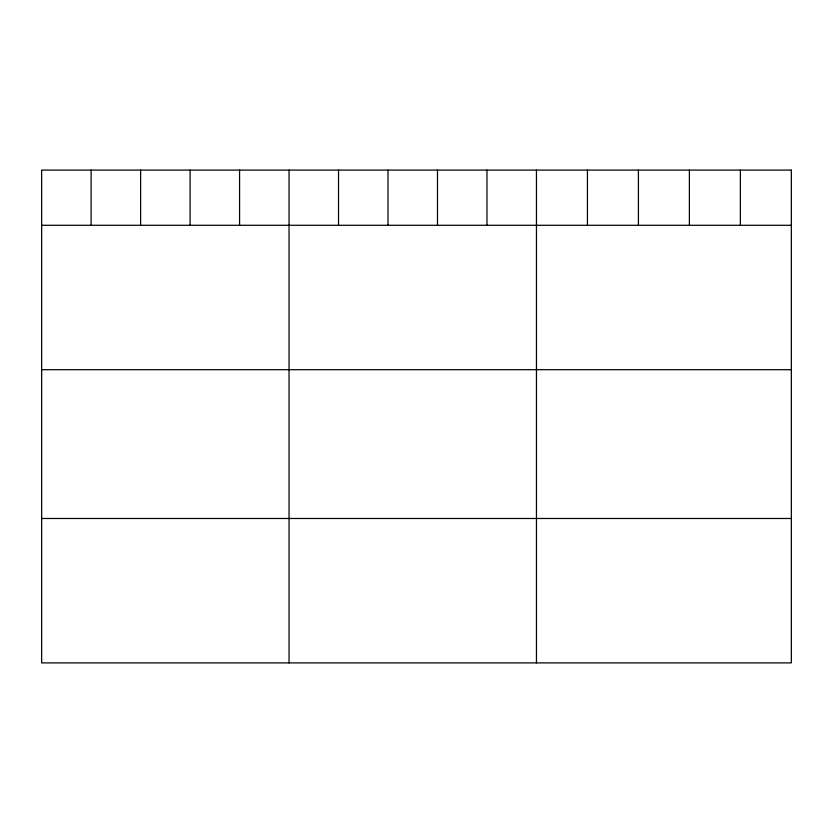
<?xml version="1.0" encoding="UTF-8"?>
<svg xmlns="http://www.w3.org/2000/svg" width="833" height="833" viewBox="0 0 833 833"><rect width="100%" height="100%" fill="white"/><g stroke="black" fill="none" stroke-linecap="round" stroke-linejoin="round"><path stroke-width="1.25" d="M41.65 225.285L791.35 225.285M41.65 369.696L791.35 369.696M41.65 518.49L791.35 518.49M740.37 170.099L740.37 225.285M689.391 170.099L689.391 225.285M638.411 170.099L638.411 225.285M587.432 170.099L587.432 225.285M536.452 170.099L536.452 662.901M486.972 170.099L486.972 225.285M437.492 170.099L437.492 225.285M388.011 170.099L388.011 225.285M338.531 170.099L338.531 225.285M289.051 170.099L289.051 662.901M239.571 170.099L239.571 225.285M190.091 170.099L190.091 225.285M140.61 170.099L140.61 225.285M91.13 170.099L91.13 225.285M791.35 170.099L41.65 170.099L41.65 662.901L791.35 662.901L791.35 170.099"/></g></svg>
